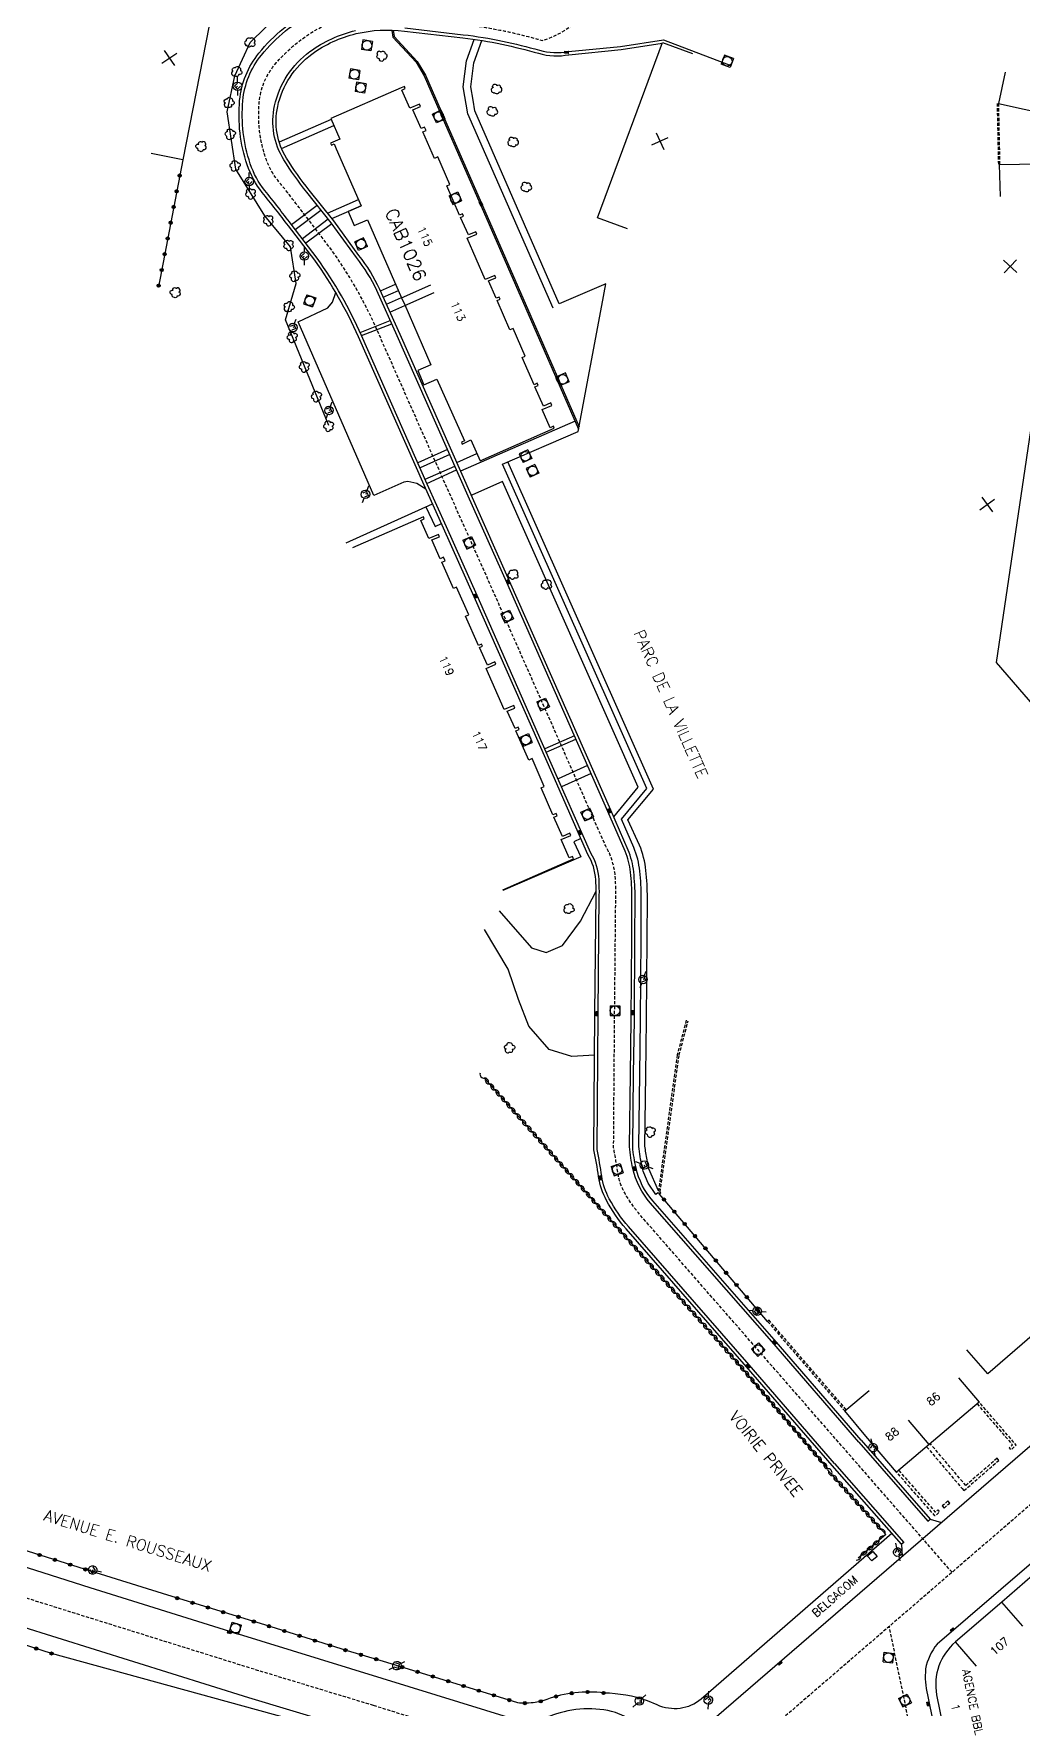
# Model space of a CAD drawing. Header units: millimetres. Extents: x 154000 to 155001, y 121000 to 122000.
# Drawn here: x 154175.8 to 154330.4, y 121252.5 to 121514.3 of the extents above; entities that cross this region are included whole.
import ezdxf
from ezdxf.enums import TextEntityAlignment as Align

# ---------------------------------------------------------------- set-up
doc = ezdxf.new("R2010")
doc.units = ezdxf.units.MM
doc.linetypes.add('DASHED', pattern=[0.75, 0.5, -0.25])
doc.layers.get('0').update_dxf_attribs({"linetype": 'CONTINUOUS'})
for name, color, linetype in [('W0001', 6, 'DASHED'), ('W0008', 7, 'CONTINUOUS'), ('W0100', 7, 'CONTINUOUS'), ('W0112', 1, 'DASHED'), ('W0300', 7, 'CONTINUOUS'), ('W0302', 3, 'CONTINUOUS'), ('W0310', 3, 'CONTINUOUS'), ('W0322', 7, 'CONTINUOUS'), ('W0334', 7, 'CONTINUOUS'), ('W0400', 7, 'CONTINUOUS'), ('W0420', 7, 'CONTINUOUS'), ('W0471', 7, 'CONTINUOUS'), ('W0984', 7, 'CONTINUOUS'), ('W0989', 7, 'CONTINUOUS'), ('W0991', 7, 'CONTINUOUS'), ('W1102', 7, 'CONTINUOUS')]:
    doc.layers.add(name, color=color, linetype=linetype)
doc.styles.get("Standard").update_dxf_attribs({"font": 'romans.shx', "width": 0.85})

# ---------------------------------------------------------------- blocks, each defined once
blk = doc.blocks.new('T471')
for p, q in [((-0.333334, 0.333334), (-0.333334, -0.333334)), ((-0.333334, 0.333334), (0.333334, 0.333334)), ((-0.333334, 0), (0, 0)), ((0.500001, 0.500001), (1.000002, 1.000002)), ((-0.500001, -0.500001), (-1.000002, -1.000002)), ((-0.333334, -0.333334), (0.333334, -0.333334))]:
    blk.add_line(p, q)
blk.add_ellipse((0, 0), major_axis=(0.471405, 0.471405), ratio=1, start_param=5.4977871438, end_param=11.780972451)
blk = doc.blocks.new('T420')
for p, q in [((0.75, 0.75), (-0.75, 0.75)), ((-0.75, 0.75), (-0.75, -0.75)), ((0.75, 0.75), (0.75, -0.75)), ((0.75, -0.75), (-0.75, -0.75))]:
    blk.add_line(p, q)
blk.add_ellipse((0, 0), major_axis=(-0.53, 0.53), ratio=1, start_param=3.926991, end_param=10.210176)
blk = doc.blocks.new('T400')
for p, q in [((-0.15, 0.3), (0.15, 0.3)), ((-0.15, -0.25), (-0.15, 0.3)), ((-0.15, 0.15), (0.15, 0.15)), ((-0.15, 0), (0.15, 0)), ((0.15, 0.3), (0.15, -0.25)), ((-0.15, -0.15), (0.15, -0.15)), ((-0.15, -0.25), (-0.15, -0.3)), ((-0.15, -0.3), (0.15, -0.3)), ((0.15, -0.3), (0.15, -0.25))]:
    blk.add_line(p, q)
blk = doc.blocks.new('t322o')
at = {"color": 0, "linetype": 'Continuous'}
for radius in [0.25, 0.15]:
    blk.add_circle((0, 0), radius, dxfattribs=at)
blk = doc.blocks.new('t310o')
at = {"color": 0, "linetype": 'Continuous'}
for centre, start, end in [((-0.5, 0.38), 216.8699, 323.1304), ((0.5, -0.37), 36.8699, 143.1303)]:
    blk.add_arc(centre, 0.625, start, end, dxfattribs=at)
blk = doc.blocks.new('t991o')
at = {"color": 0, "linetype": 'Continuous'}
for p, q in [((-1, 1), (1, -1)), ((-1, -1), (1, 1))]:
    blk.add_line(p, q, dxfattribs=at)
blk = doc.blocks.new('T300')
for p, q in [((-0.8, 0.51), (-0.86, 0.34)), ((-0.86, 0.34), (-0.86, 0.17)), ((-0.86, 0.17), (-0.74, 0.06)), ((-0.69, 0.63), (-0.8, 0.51)), ((-0.8, -0.06), (-0.74, 0.06)), ((-0.74, 0.06), (-0.69, 0.11)), ((-0.57, 0.69), (-0.69, 0.63)), ((-0.46, 0.69), (-0.57, 0.69)), ((-0.29, 0.63), (-0.46, 0.69)), ((-0.29, 0.63), (-0.17, 0.74)), ((-0.23, 0.57), (-0.29, 0.63)), ((-0.17, 0.74), (-0.06, 0.8)), ((-0.06, 0.8), (0.06, 0.8)), ((0.06, 0.8), (0.23, 0.74)), ((0.23, 0.74), (0.34, 0.63)), ((0.34, 0.63), (0.4, 0.51)), ((0.46, 0.46), (0.34, 0.46)), ((0.4, 0.51), (0.4, 0.46)), ((0.57, 0.4), (0.46, 0.46)), ((0.57, 0.4), (0.69, 0.29)), ((0.69, 0.29), (0.74, 0.17)), ((0.74, 0.06), (0.69, -0.17)), ((0.74, 0.17), (0.74, 0.06)), ((-0.8, -0.17), (-0.8, -0.06)), ((-0.8, -0.23), (-0.8, -0.17)), ((-0.74, -0.34), (-0.8, -0.23)), ((-0.69, -0.4), (-0.74, -0.34)), ((-0.51, -0.46), (-0.69, -0.4)), ((-0.4, -0.46), (-0.51, -0.46)), ((-0.4, -0.46), (-0.34, -0.46)), ((-0.34, -0.46), (-0.34, -0.4)), ((-0.34, -0.51), (-0.34, -0.46)), ((-0.29, -0.63), (-0.34, -0.51)), ((-0.17, -0.74), (-0.29, -0.63)), ((-0.06, -0.8), (-0.17, -0.74)), ((0.06, -0.8), (-0.06, -0.8)), ((0.17, -0.74), (0.06, -0.8)), ((0.23, -0.69), (0.17, -0.74)), ((0.29, -0.46), (0.23, -0.46)), ((0.29, -0.63), (0.23, -0.69)), ((0.46, -0.4), (0.29, -0.46)), ((0.34, -0.51), (0.29, -0.63)), ((0.34, -0.51), (0.34, -0.46)), ((0.57, -0.34), (0.46, -0.4)), ((0.63, -0.29), (0.57, -0.34)), ((0.69, -0.17), (0.63, -0.29))]:
    blk.add_line(p, q)

msp = doc.modelspace()

# ---------------------------------------------------------------- linework, layer by layer
at = {"layer": 'W0001', "flags": 128}
for points in [[(154319.28, 121273.93), (154289.51, 121308.04), (154270.67, 121329.62, -0.056308), (154268.01, 121333.47, -0.087018), (154267.11, 121336.19, 0.012223), (154266.42, 121340.22), (154266.58, 121361.17), (154266.76, 121379.78, 0.017346), (154266.7, 121382.28, 0.118048), (154265.14, 121387.44), (154258.84, 121401.74), (154247.46, 121427.51), (154242.66, 121438.26), (154239.67, 121444.95), (154229.4, 121468.13, 0.051521), (154222.2, 121480.7), (154218.09, 121486.07, 0.004942), (154213.96, 121491.35, -0.08744), (154212.11, 121494.74, -0.104253), (154211.08, 121503.53, -0.149203), (154213.41, 121509.27, -0.102243), (154220.83, 121515.31, -0.104403), (154229.06, 121517.61), (154237.95, 121518.2, 0.075501), (154245.8, 121519.93, 0.082682), (154252.13, 121523.66, 0.119658), (154255.07, 121527.65), (154255.56, 121533.95), (154255.51, 121546.24), (154255.41, 121557.26)], [(154229.06, 121517.61), (154237.62, 121516.3), (154243.13, 121515.67, -0.023057), (154249.42, 121514.65, -0.018173), (154255.28, 121513.19, 0.330252), (154264, 121524.12)], [(154517.42, 121522.99), (154527.2, 121518.44), (154536.85, 121513.56, -0.190432), (154540.36, 121509.8, -0.022184), (154541.4, 121505.49, -0.081433), (154542.01, 121485.98, -0.16842), (154517.92, 121445.45), (154424.29, 121364.51), (154193.3, 121165.28), (154006.71, 121004.48)], [(154228.94, 121253.12), (154210.8, 121258.62), (154174.9, 121269.83), (154162, 121274.03, -0.01558), (154156.34, 121276.07, -0.050224), (154142.45, 121283.25, -0.06189), (154129.32, 121294.34, -0.020505), (154123.35, 121301.35), (154118.06, 121309.01), (154107.02, 121325.62), (154091.93, 121348.31), (154080.61, 121365.29), (154069.01, 121382.71), (154061.62, 121393.59)], [(154279.61, 121239.72), (154266.2, 121247.8, 0.132887), (154258.62, 121249.25, 0.054098), (154255.86, 121248.25, -0.192797), (154248.12, 121247.14), (154228.94, 121253.12)]]:
    msp.add_lwpolyline(points, format="xyb", dxfattribs=at)
msp.add_lwpolyline([(154317.4, 121227.07), (154309.46, 121265.46)], dxfattribs=at)
at = {"layer": 'W0008'}
for points in [[(154516.22, 121520.22), (154535.72, 121511.16, -0.183317), (154537.85, 121508.93, -0.021463), (154538.8, 121504.98, -0.081433), (154539.37, 121486.33, -0.16791), (154527.79, 121463.2), (154506.75, 121445.07), (154481.23, 121422.96), (154461.8, 121406.09), (154439.83, 121387.12), (154283.61, 121252.35), (154282.48, 121251.37, -0.293317), (154271.75, 121249.91), (154266.72, 121252.05, 0.15441), (154256.88, 121251.61, -0.068412), (154253.72, 121250.92, -0.026093), (154251.95, 121250.88, -0.082742), (154250.7, 121251.05), (154230.25, 121257.36)], [(154498.43, 121419.36), (154489.4, 121411.56), (154478.3, 121401.95), (154465.83, 121391.13), (154451.61, 121378.84), (154427.94, 121358.44), (154412.72, 121345.27), (154404.85, 121338.45), (154404.11, 121337.81), (154387.93, 121323.85), (154374.14, 121311.92), (154341.6, 121283.91), (154316.94, 121262.7, 0.131773), (154315.14, 121258.83, 0.082377), (154315.43, 121254.79), (154320.93, 121227.8)]]:
    msp.add_lwpolyline(points, format="xyb", dxfattribs=at)
at = {"layer": 'W0008', "flags": 128}
for points in [[(154300.93, 121290.94), (154287.57, 121306.35), (154268.74, 121327.93, -0.056308), (154265.75, 121332.25, -0.087018), (154264.57, 121335.82, 0.013019), (154263.85, 121339.98), (154264.01, 121361.19), (154264.19, 121379.81, 0.017346), (154264.14, 121382.13, 0.121944), (154262.85, 121386.26), (154256.48, 121400.7), (154245.11, 121426.47), (154240.32, 121437.21), (154237.32, 121443.9), (154227.05, 121467.09, 0.051374), (154220.14, 121479.17), (154216.05, 121484.51, 0.004942), (154211.95, 121489.75, -0.08744), (154209.68, 121493.92, -0.104253), (154208.52, 121503.76, -0.149203), (154211.42, 121510.89, -0.102243), (154219.65, 121517.59, -0.104372)], [(154304.7, 121294.25), (154291.12, 121309.98), (154272.15, 121331.63, -0.12525), (154269.43, 121336.98, -0.033706), (154268.9, 121340.39), (154269.04, 121351.73), (154269.16, 121360.22), (154269.25, 121372.91), (154269.27, 121379.29, 0.028461), (154269.06, 121383.27, 0.069691), (154268.23, 121386.54), (154265.51, 121392.75), (154249.72, 121428.52), (154243.72, 121442.01), (154232.63, 121467.04), (154229.43, 121474.11, 0.064127), (154226.25, 121479.27), (154222.32, 121484.69), (154218.49, 121489.49, -0.028906), (154214.92, 121494.54, -0.196433), (154213.47, 121502.97, -0.181932), (154219, 121511.45, -0.100467), (154226.11, 121514.73, -0.090598)], [(154233.8, 121515.13), (154242.94, 121514.08, -0.023057), (154249.09, 121513.08, -0.018173), (154254.84, 121511.65, 0.118488), (154259.38, 121511.46), (154267.52, 121512.25), (154274.2, 121513.3), (154284.75, 121509.25)], [(154230.25, 121257.36), (154206.47, 121264.69), (154184.65, 121271.49), (154168.78, 121276.55, -0.032205), (154152.13, 121283.07, -0.075996), (154138.05, 121292.49, -0.033431), (154126.89, 121304.16, -0.043656), (154123.41, 121309.15), (154104.41, 121337.74), (154095.39, 121351.34), (154084.26, 121368.04), (154065.38, 121396.09)], [(154227.63, 121248.87), (154209.47, 121254.33), (154173.54, 121265.55), (154160.61, 121269.75, -0.01558), (154154.69, 121271.88, -0.050224), (154140, 121279.48, -0.06189), (154126.01, 121291.28, -0.020795), (154119.72, 121298.68), (154114.33, 121306.49), (154103.27, 121323.13), (154088.18, 121345.81), (154076.86, 121362.8), (154065.27, 121380.22), (154057.87, 121391.1)]]:
    msp.add_lwpolyline(points, format="xyb", dxfattribs=at)
for points in [[(154304.7, 121294.25), (154315.49, 121281.92), (154315.86, 121282.23), (154317.61, 121281.7)], [(154300.93, 121290.94), (154311.72, 121278.61), (154311.36, 121278.31), (154311.47, 121276.38)]]:
    msp.add_lwpolyline(points, dxfattribs=at)
at = {"layer": 'W0100'}
for points in [[(154212.1, 121530.92), (154211.73, 121525.93), (154211.72, 121525.71), (154205.34, 121526.18), (154199.12, 121494.53), (154194.21, 121495.5)], [(154268.59, 121483.76), (154263.9, 121485.49), (154274.06, 121512.88), (154278.74, 121511.14)], [(154327.59, 121508.23), (154326.51, 121503.35), (154361.22, 121495.68), (154367.01, 121466.28), (154364.41, 121457.63), (154359.87, 121453.5), (154364, 121448.89), (154370.46, 121454.61), (154373.71, 121463.05), (154373.13, 121468.01)], [(154326.83, 121488.79), (154326.71, 121493.79), (154332.92, 121493.93), (154333.68, 121466.67), (154326.14, 121416.01), (154353.77, 121384.14), (154349.99, 121380.86)], [(154249.1, 121380.52), (154260.15, 121385.36), (154259.99, 121385.72), (154259.49, 121385.51), (154258.24, 121388.36), (154259.75, 121388.99), (154259.59, 121389.36), (154258.42, 121388.87), (154257.1, 121391.89), (154257.58, 121392.1), (154257.44, 121392.44), (154256.95, 121392.23), (154255.09, 121396.46), (154255.57, 121396.68), (154253.68, 121401.01), (154253.19, 121400.8), (154251.17, 121405.36), (154251.66, 121405.56), (154251.52, 121405.91), (154251.03, 121405.71), (154249.82, 121408.44), (154250.99, 121408.92), (154250.84, 121409.29), (154249.33, 121408.67), (154246.52, 121415.11), (154248.02, 121415.75), (154247.87, 121416.11), (154246.74, 121415.63), (154245.46, 121418.35), (154245.94, 121418.56), (154245.8, 121418.9), (154245.31, 121418.7), (154243.31, 121423.25), (154243.8, 121423.46), (154241.9, 121427.78), (154241.42, 121427.57), (154239.61, 121431.7), (154240.09, 121431.92), (154239.83, 121432.46), (154239.35, 121432.24), (154238.05, 121435.18), (154239.23, 121435.66), (154239.07, 121436.04), (154237.56, 121435.42), (154236.33, 121438.23), (154236.85, 121438.46), (154236.72, 121438.8), (154225.66, 121433.96)], [(154370.48, 121351.36), (154373.76, 121347.58), (154369.04, 121343.48), (154370, 121342.37), (154367.53, 121340.22), (154368.41, 121339.21), (154358.98, 121331.03), (154349.89, 121323.15), (154350.21, 121322.78), (154349.87, 121322.48), (154347.85, 121324.81), (154324.86, 121304.91), (154321.58, 121308.69)], [(154320.26, 121304.33), (154323.5, 121300.52), (154310.62, 121289.57), (154305.81, 121295.22)], [(154305.81, 121295.22), (154302.52, 121299.13), (154306.35, 121302.35)]]:
    msp.add_lwpolyline(points, dxfattribs=at)
for points in [[(154257.03, 121452.92), (154256.53, 121452.7), (154255.28, 121455.55), (154256.79, 121456.18), (154256.63, 121456.56), (154255.46, 121456.07), (154254.14, 121459.08), (154254.63, 121459.29), (154254.48, 121459.63), (154253.99, 121459.42), (154252.13, 121463.66), (154252.61, 121463.87), (154250.72, 121468.21), (154250.23, 121467.99), (154248.21, 121472.56), (154248.71, 121472.76), (154248.56, 121473.1), (154248.07, 121472.91), (154246.86, 121475.63), (154248.03, 121476.11), (154247.88, 121476.48), (154246.37, 121475.87), (154243.57, 121482.3), (154245.06, 121482.95), (154244.91, 121483.31), (154243.78, 121482.82), (154242.5, 121485.54), (154242.99, 121485.75), (154242.84, 121486.1), (154242.35, 121485.89), (154240.36, 121490.45), (154240.84, 121490.66), (154238.95, 121494.98), (154238.46, 121494.76), (154236.65, 121498.89), (154237.13, 121499.12), (154236.87, 121499.66), (154236.39, 121499.43), (154235.09, 121502.37), (154236.27, 121502.86), (154236.11, 121503.23), (154234.61, 121502.61), (154233.37, 121505.43), (154233.89, 121505.66), (154233.76, 121506), (154233.22, 121505.78), (154222.24, 121501), (154223.65, 121497.75), (154222.23, 121497.12), (154222.35, 121496.85), (154222.77, 121497.03), (154223.1, 121496.27), (154226.99, 121487.35), (154224.94, 121486.46), (154225.92, 121484.27), (154227.96, 121485.16), (154230.07, 121480.35), (154233.32, 121472.98), (154233.81, 121471.87), (154237.89, 121462.5), (154235.84, 121461.62), (154236.76, 121459.42), (154238.81, 121460.3), (154243.14, 121450.65), (154242.64, 121450.42), (154242.75, 121450.15), (154244.12, 121450.8), (154245.57, 121447.54), (154257.16, 121452.61)], [(154307.56, 121276.4), (154306.73, 121275.73), (154306.04, 121276.51), (154306.88, 121277.18)]]:
    msp.add_lwpolyline(points, close=True, dxfattribs=at)
msp.add_lwpolyline([(154375.97, 121304.97), (154372.67, 121308.72), (154364.87, 121301.87), (154359.04, 121296.86), (154353.92, 121292.47), (154345.77, 121285.44), (154339.43, 121279.98), (154333.04, 121274.49), (154327.04, 121269.28), (154319.8, 121263.05, 0.266008), (154316.86, 121254.77), (154318.48, 121246.88), (154320.8, 121235.58), (154322.1, 121229.19)], format="xyb", dxfattribs=at)
at = {"layer": 'W0112'}
for points in [[(154326.31, 121503.34), (154326.51, 121493.78)], [(154326.51, 121503.35), (154326.71, 121493.79)], [(154277.77, 121360.15), (154276.35, 121354.75), (154273.38, 121333.23), (154273.58, 121332.99), (154273.81, 121333.19), (154273.69, 121333.32), (154276.65, 121354.69), (154278.06, 121360.07)], [(154302.75, 121299.33), (154290.69, 121313.29), (154290.47, 121313.1), (154302.52, 121299.13)], [(154315.3, 121293.54), (154320.86, 121287), (154321.14, 121286.69), (154326.57, 121291.42), (154326.3, 121291.74), (154321.42, 121287.49), (154315.87, 121294.03)]]:
    msp.add_lwpolyline(points, dxfattribs=at)
at = {"layer": 'W0112', "flags": 128}
for points in [[(154323.18, 121300.24), (154328.71, 121293.84), (154328.19, 121293.39), (154328.47, 121293.07), (154329.31, 121293.79), (154323.5, 121300.52)], [(154310.94, 121289.84), (154316.65, 121283.34), (154317.05, 121283.68), (154317.32, 121283.36), (154316.61, 121282.75), (154310.62, 121289.57)]]:
    msp.add_lwpolyline(points, dxfattribs=at)
at = {"layer": 'W0112'}
msp.add_lwpolyline([(154317.74, 121284.29), (154318.02, 121283.97), (154318.92, 121284.75), (154318.64, 121285.07)], close=True, dxfattribs=at)
at = {"layer": 'W0302'}
msp.add_lwpolyline([(154221.93, 121453.06), (154215.16, 121469.57), (154216.86, 121475.2), (154215.94, 121480.94), (154211.96, 121485.8), (154207.41, 121493.08), (154206.06, 121502.01), (154207.28, 121507.63), (154209.68, 121512.86), (154214.4, 121517.52)], dxfattribs=at)
at = {"layer": 'W0310'}
msp.add_lwpolyline([(154299.88, 121290.12), (154285.69, 121306.76), (154246.19, 121351.18)], dxfattribs=at)
at = {"layer": 'W0310', "flags": 128}
msp.add_lwpolyline([(154299.81, 121289.96), (154308.93, 121279.83), (154304.6, 121276.13)], dxfattribs=at)
at = {"layer": 'W0322'}
for points in [[(154199.12, 121494.53), (154195.33, 121474.69)], [(154290.47, 121313.1), (154273.58, 121332.99)], [(154183.92, 121274.38), (154171.93, 121278.17), (154165.6, 121280.25), (154160.01, 121282.27), (154154.5, 121284.77), (154149.22, 121287.62), (154144.29, 121290.92), (154139.58, 121294.55), (154135.16, 121298.59), (154131.16, 121302.93), (154127.51, 121307.61), (154125.74, 121310.13)], [(154178.63, 121261.25), (154166.44, 121265.18), (154154.9, 121269.14), (154149.36, 121271.47), (154143.91, 121274.2), (154138.65, 121277.46), (154133.8, 121280.94), (154129.45, 121284.5), (154125.32, 121288.4), (154121.51, 121292.56), (154117.86, 121296.98)], [(154231.02, 121259.87), (154224.85, 121261.67), (154211.95, 121265.72), (154196.78, 121270.34)]]:
    msp.add_lwpolyline(points, dxfattribs=at)
msp.add_lwpolyline([(154264.92, 121255.08, 0.120445), (154255.97, 121254.08, -0.068412), (154253.52, 121253.54, -0.027617), (154251.93, 121253.51, -0.094565), (154251.48, 121253.56), (154231.02, 121259.87)], format="xyb", dxfattribs=at)
at = {"layer": 'W0334'}
for p, q in [((154221.74, 121486.22), (154226.57, 121488.32)), ((154222.41, 121485.38), (154226.98, 121487.37)), ((154230, 121474.07), (154232.38, 121475.12)), ((154230.44, 121473.1), (154232.82, 121474.14)), ((154230.93, 121472), (154233.3, 121473.03)), ((154231.49, 121470.77), (154233.84, 121471.79))]:
    msp.add_line(p, q, dxfattribs=at)
at = {"layer": 'W0334', "flags": 128}
for points in [[(154300.54, 121290.61), (154287.19, 121306.02), (154268.36, 121327.6, -0.056308), (154265.31, 121332.01, -0.087018), (154264.07, 121335.74, 0.013179), (154263.35, 121339.93), (154263.51, 121361.19), (154263.69, 121379.81, 0.017346), (154263.64, 121382.1, 0.122902), (154262.4, 121386.03), (154256.03, 121400.5), (154244.65, 121426.26), (154239.86, 121437.01), (154236.86, 121443.7), (154226.59, 121466.89, 0.051345), (154219.74, 121478.87), (154215.65, 121484.21, 0.004942), (154211.56, 121489.44, -0.08744), (154209.2, 121493.76, -0.104253), (154208.02, 121503.81, -0.149203), (154211.03, 121511.2, -0.102243), (154219.42, 121518.04, -0.104367)], [(154305.08, 121294.58), (154291.5, 121310.31), (154272.53, 121331.96, -0.12525), (154269.92, 121337.09, -0.033461), (154269.4, 121340.41), (154269.54, 121351.73), (154269.66, 121360.22), (154269.75, 121372.91), (154269.77, 121379.28, 0.028461), (154269.56, 121383.33, 0.069814), (154268.69, 121386.74), (154265.97, 121392.95), (154250.18, 121428.72), (154244.17, 121442.21), (154233.08, 121467.24), (154229.89, 121474.31, 0.06399), (154226.65, 121479.58), (154222.72, 121484.99), (154218.88, 121489.8, -0.028906), (154215.34, 121494.8, -0.196433), (154213.96, 121502.86, -0.181932), (154219.3, 121511.05, -0.100467), (154226.22, 121514.25, -0.090641), (154233.74, 121514.64), (154242.89, 121513.58, -0.023057), (154248.98, 121512.59, -0.018173), (154254.7, 121511.17, 0.117894), (154259.45, 121510.96), (154267.58, 121511.76), (154274.01, 121512.76)]]:
    msp.add_lwpolyline(points, format="xyb", dxfattribs=at)
at = {"layer": 'W0334'}
for points in [[(154231.8, 121514.76), (154231.95, 121513.71), (154235.59, 121509.79), (154236.85, 121507.65), (154239.82, 121500.84), (154245.74, 121487.32), (154260.96, 121452.46)], [(154231.99, 121514.79), (154232.14, 121513.8), (154235.75, 121509.91), (154237.03, 121507.74), (154240, 121500.92), (154245.93, 121487.4), (154261.02, 121452.81)], [(154256.97, 121471.38), (154243.64, 121501.74), (154242.95, 121505.93), (154243.44, 121509.98), (154244.66, 121513.35)], [(154222.3, 121500.86), (154214.19, 121497.32)], [(154214.56, 121496.31), (154222.72, 121499.88)], [(154216.1, 121484.44), (154220.11, 121487.45)], [(154216.69, 121483.67), (154220.72, 121486.69)], [(154221.84, 121485.28), (154217.83, 121482.19)], [(154222.43, 121484.53), (154218.33, 121481.53)], [(154237.12, 121443.12), (154235.69, 121443.96), (154234.3, 121444.31), (154233.68, 121444.21), (154228.97, 121442.12), (154217.17, 121469.24), (154221.8, 121471.41), (154222.51, 121472.31), (154223.03, 121473.81)], [(154226.83, 121467.58), (154231.55, 121469.43)], [(154227.05, 121467.08), (154231.77, 121468.93)], [(154260.42, 121453.7), (154242.52, 121445.93)], [(154240.49, 121449.3), (154235.84, 121447.23)], [(154240.83, 121448.52), (154236.2, 121446.42)], [(154241.94, 121447.25), (154245.07, 121448.68)], [(154236.98, 121444.66), (154241.63, 121446.71)], [(154237.27, 121444.01), (154241.9, 121446.12)], [(154266.43, 121391.9), (154270.26, 121396.55), (154249.09, 121444.28), (154244.29, 121442.16)], [(154224.66, 121434.73), (154238.15, 121440.82)], [(154237.09, 121440.34), (154238.54, 121437.29), (154239.53, 121437.74)], [(154260.3, 121404.56), (154255.67, 121402.54)], [(154255.89, 121402.04), (154260.51, 121404.08)], [(154262.34, 121399.93), (154257.74, 121397.84)], [(154262.89, 121398.69), (154258.29, 121396.6)], [(154261.3, 121388.53), (154260.23, 121388.04), (154261.28, 121385.68), (154249.12, 121380.41)], [(154248.56, 121377.23), (154253.6, 121371.44), (154255.91, 121370.72), (154258.42, 121371.81), (154261.26, 121375.65), (154263.7, 121380.31)], [(154263.46, 121354.69), (154259.88, 121354.51), (154256.35, 121355.58), (154253.2, 121359.22), (154251.55, 121363.41), (154249.97, 121368.13), (154246.25, 121374.34)], [(154311.36, 121278.31), (154300.54, 121290.61)], [(154196.78, 121270.34), (154183.92, 121274.38)], [(154220.13, 121249.86), (154178.63, 121261.25)]]:
    msp.add_lwpolyline(points, dxfattribs=at)
for points in [[(154273.33, 121333.22), (154273, 121332.93), (154271.82, 121334.7), (154271.13, 121336.34, -0.02323), (154270.87, 121337.3, -0.032965), (154270.37, 121340.45), (154270.51, 121351.71), (154270.63, 121360.21), (154270.72, 121372.9), (154270.74, 121379.28, 0.028461), (154270.52, 121383.43, 0.070034), (154269.58, 121387.12), (154267.64, 121391.55), (154271.63, 121396.36), (154249.07, 121447.02), (154260.89, 121452.09), (154264.59, 121471.77), (154265.18, 121475.17), (154257.91, 121472.03), (154244.73, 121502.17), (154244.48, 121503.84), (154244.13, 121505.95), (154244.59, 121509.71), (154245.84, 121513.18)], [(154273.42, 121333.52), (154271.93, 121336.97), (154271.45, 121339.43, -0.011475), (154271.32, 121340.48), (154271.46, 121351.7), (154271.58, 121360.2), (154271.67, 121372.9), (154271.69, 121379.28, 0.028461), (154271.47, 121383.54, 0.070227), (154270.46, 121387.49), (154268.65, 121391.43), (154272.64, 121396.24), (154249.9, 121447.37)], [(154309.88, 121280), (154281.24, 121255.1), (154280.11, 121254.14, -0.295277), (154273.23, 121253.23), (154271.69, 121253.88, 0.074683), (154264.92, 121255.08)]]:
    msp.add_lwpolyline(points, format="xyb", dxfattribs=at)
at = {"layer": 'W0334', "flags": 128}
msp.add_lwpolyline([(154305.08, 121294.58), (154315.86, 121282.23)], dxfattribs=at)
at = {"layer": 'W1102'}
for p, q in [((154233.32, 121472.98), (154237.9, 121474.99)), ((154233.84, 121471.79), (154238.42, 121473.79)), ((154330.31, 121265.5), (154327.04, 121269.28)), ((154323.07, 121259.27), (154319.8, 121263.05))]:
    msp.add_line(p, q, dxfattribs=at)
at = {"layer": 'W1102', "flags": 128}
msp.add_lwpolyline([(154315.69, 121293.88), (154312.45, 121297.69)], dxfattribs=at)

# ---------------------------------------------------------------- block references
at = {"layer": 'W0300'}
for p, rotation in [((154209.73, 121512.9), 44.71712426407113), ((154230.27, 121510.71), 350.7856361261055), ((154207.62, 121508.37), 65.31561250413182), ((154248.04, 121505.59), 203.3331284664354), ((154206.39, 121503.54), 77.71650211608522), ((154247.38, 121502.11), 203.3331284664354), ((154201.96, 121496.57), 259.1866211998605), ((154206.57, 121498.62), 98.65879763323504), ((154250.64, 121497.34), 203.3331284664354), ((154207.32, 121493.67), 98.65879763323504), ((154209.74, 121489.35), 121.9617806317074), ((154252.69, 121490.31), 203.3331284664354), ((154212.48, 121485.17), 129.3427242340404), ((154215.65, 121481.3), 129.3427242340404), ((154216.66, 121476.46), 99.093355269273), ((154197.94, 121473.75), 259.1866211998605), ((154215.78, 121471.64), 73.21386180553522), ((154216.23, 121466.94), 112.3068003214424), ((154218.13, 121462.32), 112.3068003214424), ((154220.03, 121457.69), 112.3068003214424), ((154221.93, 121453.06), 112.3068003214424), ((154250.81, 121429.8), 50.29116202387631), ((154256.02, 121428.22), 50.29116202387631), ((154259.5, 121377.62), 62.36242624238502), ((154250.19, 121355.93), 89.23413611438983), ((154272.15, 121342.82), 113.2890340280204)]:
    msp.add_blockref('T300', p, dxfattribs=dict(at, rotation=rotation))
at = {"layer": 'W0310'}
for p, rotation in [((154246.23, 121351.13), 131.6499900239534), ((154247.06, 121350.2), 131.6499900239534), ((154247.89, 121349.27), 131.6499900239534), ((154248.72, 121348.33), 131.6499900239534), ((154249.55, 121347.4), 131.6499900239534), ((154250.38, 121346.46), 131.6499900239534), ((154251.21, 121345.53), 131.6499900239534), ((154252.04, 121344.6), 131.6499900239534), ((154252.87, 121343.66), 131.6499900239534), ((154253.7, 121342.73), 131.6499900239534), ((154254.53, 121341.79), 131.6499900239534), ((154255.37, 121340.86), 131.6499900239534), ((154256.2, 121339.93), 131.6499900239534), ((154257.03, 121338.99), 131.6499900239534), ((154257.86, 121338.06), 131.6499900239534), ((154258.69, 121337.12), 131.6499900239534), ((154259.52, 121336.19), 131.6499900239534), ((154260.35, 121335.26), 131.6499900239534), ((154261.18, 121334.32), 131.6499900239534), ((154262.01, 121333.39), 131.6499900239534), ((154262.84, 121332.45), 131.6499900239534), ((154263.67, 121331.52), 131.6499900239534), ((154264.5, 121330.59), 131.6499900239534), ((154265.33, 121329.65), 131.6499900239534), ((154266.16, 121328.72), 131.6499900239534), ((154267, 121327.78), 131.6499900239534), ((154267.83, 121326.85), 131.6499900239534), ((154268.66, 121325.92), 131.6499900239534), ((154269.49, 121324.98), 131.6499900239534), ((154270.32, 121324.05), 131.6499900239534), ((154271.15, 121323.11), 131.6499900239534), ((154271.98, 121322.18), 131.6499900239534), ((154272.81, 121321.25), 131.6499900239534), ((154273.64, 121320.31), 131.6499900239534), ((154274.47, 121319.38), 131.6499900239534), ((154275.3, 121318.44), 131.6499900239534), ((154276.13, 121317.51), 131.6499900239534), ((154276.96, 121316.58), 131.6499900239534), ((154277.79, 121315.64), 131.6499900239534), ((154278.63, 121314.71), 131.6499900239534), ((154279.46, 121313.77), 131.6499900239534), ((154280.29, 121312.84), 131.6499900239534), ((154281.12, 121311.9), 131.6499900239534), ((154281.95, 121310.97), 131.6499900239534), ((154282.78, 121310.04), 131.6499900239534), ((154283.61, 121309.1), 131.6499900239534), ((154284.44, 121308.17), 131.6499900239534), ((154285.27, 121307.23), 131.6499900239534), ((154286.09, 121306.29), 130.4401221487474), ((154286.9, 121305.34), 130.4401221487474), ((154287.71, 121304.39), 130.4401221487474), ((154288.52, 121303.44), 130.4401221487474), ((154289.34, 121302.49), 130.4401221487474), ((154290.15, 121301.54), 130.4401221487474), ((154290.96, 121300.58), 130.4401221487474), ((154291.77, 121299.63), 130.4401221487474), ((154292.58, 121298.68), 130.4401221487474), ((154293.39, 121297.73), 130.4401221487474), ((154294.2, 121296.78), 130.4401221487474), ((154295.01, 121295.83), 130.4401221487474), ((154295.82, 121294.88), 130.4401221487474), ((154296.63, 121293.92), 130.4401221487474), ((154297.44, 121292.97), 130.4401221487474), ((154298.25, 121292.02), 130.4401221487474), ((154299.07, 121291.07), 130.4401221487474), ((154299.88, 121290.12), 130.4401221487474), ((154300.64, 121289.03), 311.9959520452821), ((154301.48, 121288.1), 311.9959520452821), ((154302.31, 121287.18), 311.9959520452821), ((154303.15, 121286.25), 311.9959520452821), ((154303.99, 121285.32), 311.9959520452821), ((154304.82, 121284.39), 311.9959520452821), ((154305.66, 121283.46), 311.9959520452821), ((154306.5, 121282.53), 311.9959520452821), ((154307.33, 121281.6), 311.9959520452821), ((154307.89, 121278.94), 220.5099892682247), ((154308.17, 121280.67), 311.9959520452821), ((154305.04, 121276.51), 220.5099892682247), ((154305.99, 121277.32), 220.5099892682247), ((154306.94, 121278.13), 220.5099892682247)]:
    msp.add_blockref('t310o', p, dxfattribs=dict(at, rotation=rotation))
at = {"layer": 'W0322'}
for p, rotation in [((154198.65, 121492.08), 259.1866211998605), ((154198.18, 121489.62), 259.1866211998605), ((154197.71, 121487.16), 259.1866211998605), ((154197.24, 121484.71), 259.1866211998605), ((154196.77, 121482.25), 259.1866211998605), ((154196.31, 121479.8), 259.1866211998605), ((154195.84, 121477.34), 259.1866211998605), ((154195.37, 121474.89), 259.1866211998605), ((154274.29, 121332.16), 130.3189664680404), ((154275.91, 121330.25), 130.3189664680404), ((154277.52, 121328.34), 130.3189664680404), ((154279.14, 121326.44), 130.3189664680404), ((154280.76, 121324.53), 130.3189664680404), ((154282.38, 121322.63), 130.3189664680404), ((154283.99, 121320.72), 130.3189664680404), ((154285.61, 121318.81), 130.3189664680404), ((154287.23, 121316.91), 130.3189664680404), ((154288.85, 121315), 130.3189664680404), ((154176.77, 121276.64), 162.4571975443014), ((154179.16, 121275.88), 162.4571975443014), ((154181.54, 121275.13), 162.4571975443014), ((154183.92, 121274.38), 162.4571975443014), ((154198.27, 121269.89), 163.0547108540705), ((154200.66, 121269.16), 163.0547108540705), ((154203.05, 121268.43), 163.0547108540705), ((154205.44, 121267.7), 163.0547108540705), ((154207.83, 121266.97), 163.0547108540705), ((154210.22, 121266.24), 163.0547108540705), ((154212.61, 121265.51), 162.5704921466454), ((154215, 121264.76), 162.5704921466454), ((154217.38, 121264.01), 162.5704921466454), ((154176.25, 121262.02), 162.1362162010884), ((154178.63, 121261.25), 162.1362162010884), ((154219.77, 121263.26), 162.5704921466454), ((154222.15, 121262.51), 162.5704921466454), ((154224.54, 121261.77), 162.5704921466454), ((154226.96, 121261.05), 162.5704921466454), ((154229.34, 121260.36), 162.5704921466454), ((154233.41, 121259.13), 162.8605598542918), ((154235.8, 121258.39), 162.8605598542918), ((154238.19, 121257.66), 162.8605598542918), ((154240.58, 121256.92), 162.8605598542918), ((154242.97, 121256.18), 162.8605598542918), ((154245.35, 121255.45), 162.8605598542918), ((154247.74, 121254.71), 162.8605598542918), ((154250.13, 121253.97), 162.8605598542918), ((154252.56, 121253.5), 180.6514695656748), ((154255.04, 121253.79), 194.0545081654204), ((154257.42, 121254.54), 195.5046020707554), ((154259.87, 121255.05), 187.9499940357929), ((154262.36, 121255.23), 180.3953860008303), ((154264.86, 121255.08), 172.8407779658677)]:
    msp.add_blockref('t322o', p, dxfattribs=dict(at, rotation=rotation))
at = {"layer": 'W0400'}
for p, rotation in [((154259.07, 121511.33), 87.49408988802642), ((154239.72, 121501.35), 23.90008800031246), ((154245.7, 121487.66), 23.67670133775342), ((154257.7, 121460.18), 23.57914852456644), ((154249.94, 121428.59), 203.8134162934964), ((154244.87, 121426.39), 203.8197166108494), ((154265.73, 121392.84), 203.6615853587164), ((154261.16, 121389.45), 203.9455201313174), ((154263.77, 121361.16), 179.5542213906728), ((154269.41, 121361.31), 179.2341361143898), ((154269.67, 121337), 12.59819388358394), ((154264.36, 121335.56), 13.08052508452626), ((154291.58, 121309.85), 221.0656280498234), ((154287.44, 121306.12), 221.1186261689535), ((154206.4, 121264.54), 252.8402792627435), ((154319.33, 121264.96), 310.7180233521551), ((154292.42, 121259.74), 310.8599403350599), ((154315.55, 121253.39), 11.67519568934344)]:
    msp.add_blockref('T400', p, dxfattribs=dict(at, rotation=rotation))
at = {"layer": 'W0420'}
for p, rotation in [((154227.9, 121512.41), 350.7856361261055), ((154284.17, 121509.93), 338.9782743338764), ((154225.95, 121507.89), 350.7856361261055), ((154226.91, 121505.81), 350.7856361261055), ((154239.12, 121501.29), 293.9000880003125), ((154241.7, 121488.53), 113.1902212765934), ((154226.98, 121481.37), 294.0798210040754), ((154218.96, 121472.51), 70.75869696994164), ((154258.5, 121460.26), 293.6084270395064), ((154252.66, 121448.24), 24.65903898706433), ((154253.77, 121445.96), 24.65903898706433), ((154243.87, 121434.73), 114.0401597766394), ((154249.79, 121423.22), 113.8197166108494), ((154255.4, 121409.49), 113.8197166108494), ((154252.73, 121403.94), 113.7505985302124), ((154262.32, 121392.27), 204.4324728021544), ((154266.64, 121361.65), 89.55422139067282), ((154266.96, 121336.81), 108.2780933184414), ((154289, 121308.69), 131.1186261689534), ((154207.36, 121265.2), 163.0547108540705), ((154309.34, 121260.61), 173.800074866261), ((154311.94, 121253.91), 116.404357512304)]:
    msp.add_blockref('T420', p, dxfattribs=dict(at, rotation=rotation))
at = {"layer": 'W0471'}
for p, rotation in [((154207.68, 121506.02), 44.71712426407122), ((154209.52, 121491.14), 44.71712426407122), ((154218.12, 121479.51), 44.71712426407122), ((154216.35, 121468.35), 203.9219453887864), ((154221.97, 121455.4), 203.9219453887864), ((154227.68, 121442.3), 203.9219453887864), ((154271.01, 121366.52), 204.4324728021544), ((154271.22, 121337.54), 113.2890340280204), ((154288.84, 121314.72), 130.8092906046584), ((154306.95, 121293.4), 237.887823887745), ((154310.79, 121277.08), 237.887823887745), ((154185.06, 121274.3), 123.6970481244194), ((154232.59, 121259.34), 162.860559854393), ((154270.44, 121253.83), 179.113760905046), ((154281.21, 121253.98), 221.040561415823)]:
    msp.add_blockref('T471', p, dxfattribs=dict(at, rotation=rotation))
at = {"layer": 'W0991'}
for p, rotation in [((154197.03, 121510.42), 349.3203940968349), ((154273.67, 121497.45), 339.6553241560852), ((154328.36, 121477.9), 1.596385072461901), ((154324.76, 121440.72), 351.5387210013124)]:
    msp.add_blockref('t991o', p, dxfattribs=dict(at, rotation=rotation))

# ---------------------------------------------------------------- texts
at = {"layer": 'W0984'}
for s, rotation, p in [('BELGACOM', 41.0016, (154300.97, 121270.19)), ('AGENCE BBL', 281.5569, (154322.5, 121253.67))]:
    msp.add_text(s, height=1.25, rotation=rotation, dxfattribs=at).set_placement(p, align=Align.MIDDLE)
at = {"layer": 'W0989'}
for s, rotation, p in [('PARC DE LA VILLETTE', 293.8197, (154275.36, 121409.56)), ('VOIRIE PRIVEE', 309.2597, (154290.21, 121292.45)), ('AVENUE E. ROUSSEAUX', 342.71, (154190.56, 121278.89))]:
    msp.add_text(s, height=1.75, rotation=rotation, dxfattribs=at).set_placement(p, align=Align.MIDDLE)
at = {"layer": 'W0991'}
for s, height, rotation, p in [('CAB1026', 2, 293.5468, (154233.98, 121481.28)), ('115          113', 1.25, 293.9157, (154239.55, 121476.73)), ('119          117', 1.25, 293.6752, (154242.91, 121409.66)), ('86', 1.25, 40.3794, (154316.36, 121301.01)), ('88', 1.25, 40.3794, (154309.92, 121295.53)), ('107', 1.25, 40.6977, (154326.69, 121262.38)), ('1', 1.25, 281.5374, (154319.82, 121252.86))]:
    msp.add_text(s, height=height, rotation=rotation, dxfattribs=at).set_placement(p, align=Align.MIDDLE)

doc.saveas('drawing.dxf')
